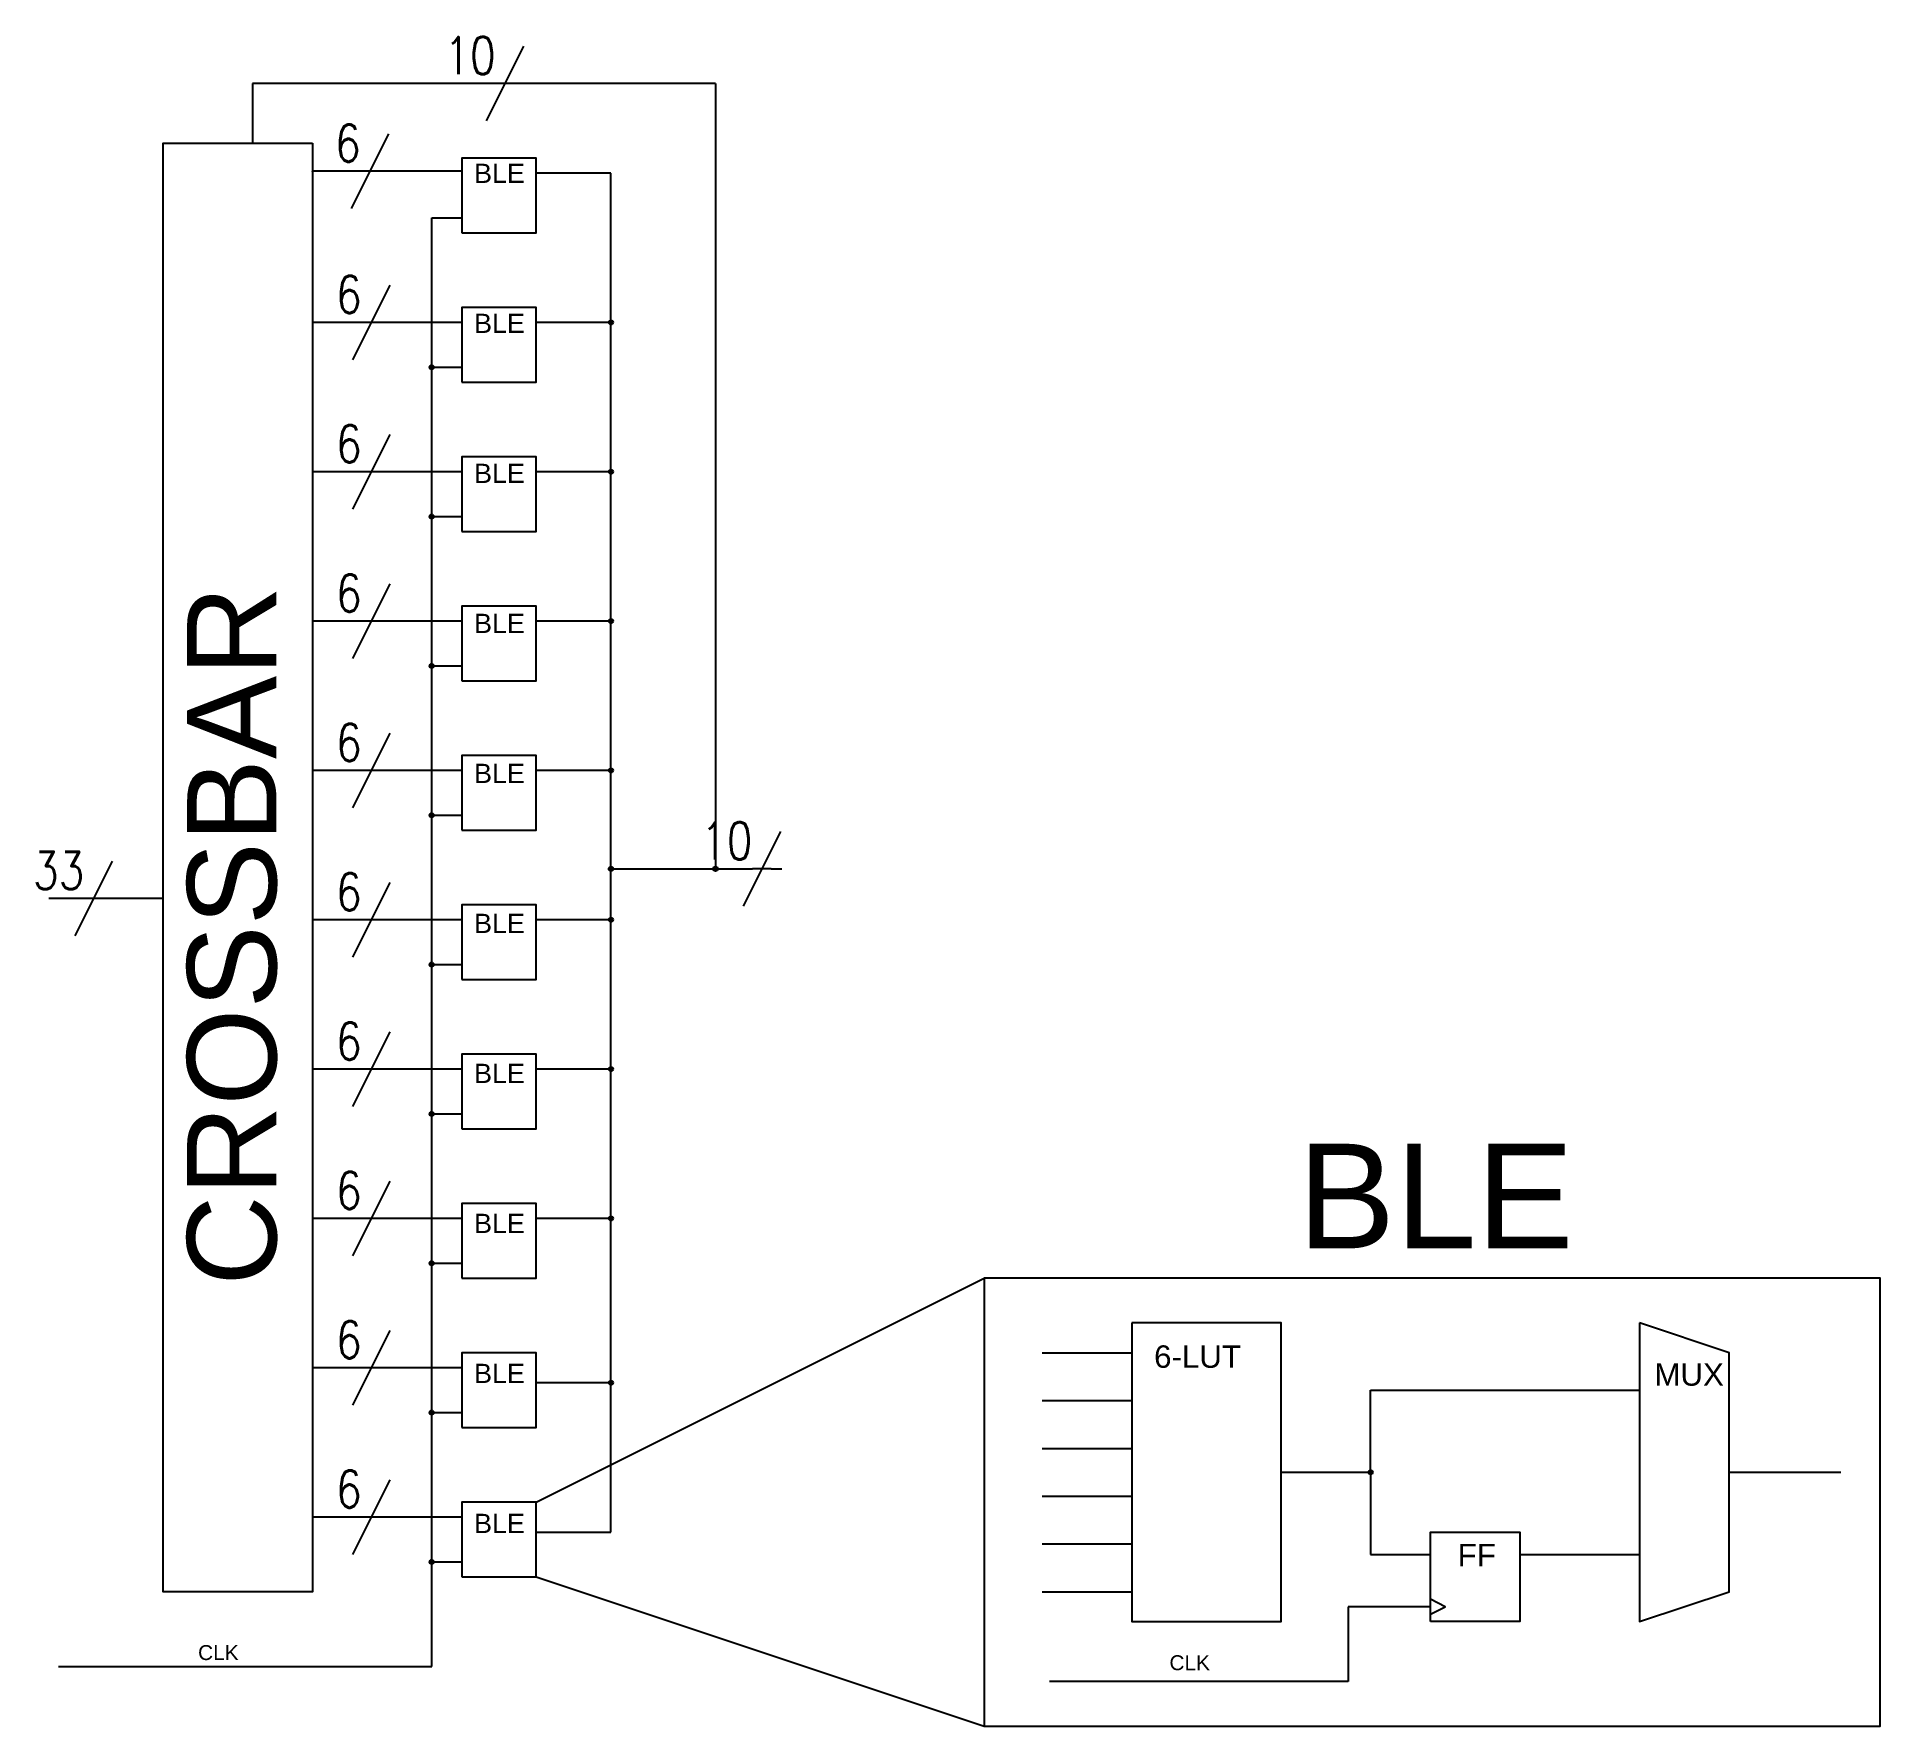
# Model space of a CAD drawing. Header units: inches. Extents: x 96 to 713, y 98 to 663.
import ezdxf
from ezdxf.enums import TextEntityAlignment as Align

# ---------------------------------------------------------------- set-up
doc = ezdxf.new("R2010")
doc.units = ezdxf.units.IN
doc.header["$MEASUREMENT"] = 0
for name, color, linetype in [('SYMS', 7, 'Continuous'), ('TAGS', 150, 'Continuous'), ('WIRES', 7, 'Continuous')]:
    doc.layers.add(name, color=color, linetype=linetype)
doc.styles.get("Standard").update_dxf_attribs({"font": 'arial.ttf'})
doc.styles.add('WD', font='romans.shx')

# ---------------------------------------------------------------- blocks, each defined once
blk = doc.blocks.new('WDDOT')
for radius in [0.72, 0.449, 0.223]:
    blk.add_circle((0, 0), radius)
blk = doc.blocks.new('*U64')
blk.add_text('BLE', height=6.436).set_placement((-8.5, -3.22))
blk = doc.blocks.new('*U65')
at = {"color": 0, "linetype": 'ByBlock', "lineweight": -2, "transparency": 16777216}
for p in [(0, 0), (0, -50.23), (0, -100.46), (0, -150.69), (0, -200.92), (0, -251.14), (0, -301.37), (0, -351.6), (0, -401.83), (0, -452.06)]:
    blk.add_blockref('*U64', p, dxfattribs=at)
blk = doc.blocks.new('HW01')
for p, q in [((0.0625, 0.125), (-0.0625, -0.125)), ((0.0312, 0), (-0.0312, 0))]:
    blk.add_line(p, q)
at = {"style": 'WD', "width": 0.7, "flags": 1}
for tag, p in [('INST', (0, 0.3571)), ('LOC', (0, 0.1875)), ('XREF', (0, -0.3)), ('DESC1', (0, -0.4563)), ('DESC2', (0, -0.6125))]:
    blk.add_attdef(tag, text='', height=0.125, dxfattribs=at).set_placement(p, align=Align.CENTER)
at = {"style": 'WD', "width": 0.8}
blk.add_attdef('TAG1', text='', height=0.125, dxfattribs=at).set_placement((-0.0312, 0.0312), align=Align.RIGHT)
at = {"style": 'WD'}
for tag, p in [('X2LINK', (0, 0.125)), ('X8LINK', (0, -0.125))]:
    blk.add_attdef(tag, p, '', height=0.01, dxfattribs=at)
at = {"style": 'WD', "flags": 9}
blk.add_attdef('FAMILY', text='', height=0.01, dxfattribs=at).set_placement((0.0234, 0.1181), align=Align.CENTER)
at = {"style": 'WD', "width": 0.8}
blk.add_attdef('RATING1', (0.0938, 0.0312), '', height=0.125, dxfattribs=at)
at = {"style": 'WD', "flags": 1}
for tag, p in [('X4TERM01', (-0.0312, 0)), ('X1TERM01', (0.0312, 0))]:
    blk.add_attdef(tag, p, '', height=0.0125, dxfattribs=at)
at = {"linetype": 'Continuous', "style": 'WD', "flags": 9}
blk.add_attdef('ASSYCODE', text='', height=0.01, dxfattribs=at).set_placement((0.0286, 0.042), align=Align.CENTER)
at = {"style": 'WD', "width": 0.8, "flags": 1}
blk.add_attdef('MFG', text='', height=0.0938, dxfattribs=at).set_placement((-0.125, -0.0312), align=Align.TOP_RIGHT)
blk.add_attdef('CAT', text='', height=0.0938, dxfattribs=at).set_placement((0.0312, -0.0312), align=Align.TOP_LEFT)
blk = doc.blocks.new('*U67')
at = {"layer": 'SYMS'}
ref = blk.add_blockref('HW01', (1.53, -1.56), dxfattribs=dict(at, xscale=100, yscale=100, zscale=100))
ref.add_attrib('TAG1', '6', dxfattribs={"layer": 'TAGS', "height": 12.5, "style": 'WD', "width": 0.8}).set_placement((-1.59, 1.56), align=Align.RIGHT)
blk = doc.blocks.new('*U68')
at = {"color": 0, "linetype": 'ByBlock', "lineweight": -2, "transparency": 16777216}
for p in [(0, 400), (0, 350), (0, 300), (0, 250), (0, 200), (0, 150), (0, 100), (0, 50), (0, 0)]:
    blk.add_blockref('*U67', p, dxfattribs=at)
blk = doc.blocks.new('*U73')
at = {"layer": 'SYMS'}
ref = blk.add_blockref('HW01', (1.53, -1.56), dxfattribs=dict(at, xscale=100, yscale=100, zscale=100))
ref.add_attrib('TAG1', '6', dxfattribs={"layer": 'TAGS', "height": 12.5, "style": 'WD', "width": 0.8}).set_placement((-1.59, 1.56), align=Align.RIGHT)
blk = doc.blocks.new('*U75')
at = {"color": 0, "linetype": 'ByBlock', "lineweight": -2, "transparency": 16777216}
blk.add_blockref('*U73', (0, 0), dxfattribs=at)

msp = doc.modelspace()

# ---------------------------------------------------------------- linework, layer by layer
for p, q in [((263.27, 172.87), (413.27, 247.87)), ((263.27, 147.87), (413.27, 97.87))]:
    msp.add_line(p, q)
for points in [[(188.27, 627.87), (188.27, 142.87), (138.27, 142.87), (138.27, 627.87), (188.27, 627.87)], [(238.27, 597.87), (263.27, 597.87), (263.27, 622.87), (238.27, 622.87), (238.27, 597.87)], [(238.27, 547.87), (263.27, 547.87), (263.27, 572.87), (238.27, 572.87), (238.27, 547.87)], [(238.27, 497.87), (263.27, 497.87), (263.27, 522.87), (238.27, 522.87), (238.27, 497.87)], [(238.27, 447.87), (263.27, 447.87), (263.27, 472.87), (238.27, 472.87), (238.27, 447.87)], [(238.27, 397.87), (263.27, 397.87), (263.27, 422.87), (238.27, 422.87), (238.27, 397.87)], [(238.27, 347.87), (263.27, 347.87), (263.27, 372.87), (238.27, 372.87), (238.27, 347.87)], [(238.27, 297.87), (263.27, 297.87), (263.27, 322.87), (238.27, 322.87), (238.27, 297.87)], [(238.27, 247.87), (263.27, 247.87), (263.27, 272.87), (238.27, 272.87), (238.27, 247.87)], [(413.27, 97.87), (713.27, 97.87), (713.27, 247.87), (413.27, 247.87), (413.27, 97.87)], [(238.27, 197.87), (263.27, 197.87), (263.27, 222.87), (238.27, 222.87), (238.27, 197.87)], [(238.27, 147.87), (263.27, 147.87), (263.27, 172.87), (238.27, 172.87), (238.27, 147.87)]]:
    msp.add_lwpolyline(points)
at = {"layer": 'SYMS'}
for points in [[(462.66, 232.86), (462.66, 132.86), (512.66, 132.86), (512.66, 232.86), (462.66, 232.86)], [(632.66, 232.86), (632.66, 132.86), (662.66, 142.86), (662.66, 222.86), (632.66, 232.86)], [(562.66, 132.86), (562.66, 162.86), (592.66, 162.86), (592.66, 132.86), (562.66, 132.86)], [(562.66, 135.36), (567.66, 137.86), (562.66, 140.36)]]:
    msp.add_lwpolyline(points, dxfattribs=at)
at = {"layer": 'WIRES'}
for p, q in [((323.27, 647.87), (168.27, 647.87)), ((168.27, 647.87), (168.27, 627.87)), ((323.27, 647.87), (323.27, 384.92)), ((238.27, 618.5), (188.19, 618.5)), ((188.19, 618.5), (188.19, 618.37)), ((288.27, 617.87), (263.27, 617.87)), ((288.27, 567.87), (288.27, 617.87)), ((228.27, 602.87), (238.27, 602.87)), ((228.27, 567.92), (228.27, 602.87)), ((238.27, 567.87), (188.27, 567.87)), ((288.27, 567.87), (263.27, 567.87)), ((288.27, 517.87), (288.27, 567.87)), ((228.27, 552.87), (228.27, 567.82)), ((228.27, 517.92), (228.27, 552.87)), ((228.27, 552.87), (238.27, 552.87)), ((238.27, 517.87), (188.27, 517.87)), ((228.27, 502.87), (228.27, 517.82)), ((288.27, 517.87), (263.27, 517.87)), ((288.27, 467.87), (288.27, 517.87)), ((228.27, 467.92), (228.27, 502.87)), ((228.27, 502.87), (238.27, 502.87)), ((238.27, 467.87), (188.27, 467.87)), ((228.27, 452.87), (228.27, 467.82)), ((288.27, 467.87), (263.27, 467.87)), ((288.27, 417.87), (288.27, 467.87)), ((228.27, 417.92), (228.27, 452.87)), ((228.27, 452.87), (238.27, 452.87)), ((238.27, 417.87), (188.27, 417.87)), ((228.27, 402.87), (228.27, 417.82)), ((288.27, 417.87), (263.27, 417.87)), ((288.27, 367.87), (288.27, 417.87)), ((228.27, 367.92), (228.27, 402.87)), ((228.27, 402.87), (238.27, 402.87)), ((288.27, 384.92), (335.64, 384.92)), ((341.89, 384.92), (345.51, 384.92)), ((111.88, 375), (100, 375)), ((138.27, 375), (118.12, 375)), ((238.27, 367.87), (188.27, 367.87)), ((228.27, 352.87), (228.27, 367.82)), ((288.27, 367.87), (263.27, 367.87)), ((288.27, 317.87), (288.27, 367.87)), ((228.27, 317.92), (228.27, 352.87)), ((228.27, 352.87), (238.27, 352.87)), ((238.27, 317.87), (188.27, 317.87)), ((228.27, 302.87), (228.27, 317.82)), ((288.27, 317.87), (263.27, 317.87)), ((288.27, 267.87), (288.27, 317.87)), ((228.27, 267.92), (228.27, 302.87)), ((228.27, 302.87), (238.27, 302.87)), ((238.27, 267.87), (188.27, 267.87)), ((228.27, 252.87), (228.27, 267.82)), ((288.27, 267.87), (263.27, 267.87)), ((288.27, 212.87), (288.27, 267.87)), ((228.27, 217.92), (228.27, 252.87)), ((228.27, 252.87), (238.27, 252.87)), ((432.66, 222.86), (462.66, 222.86)), ((238.27, 217.87), (188.27, 217.87)), ((228.27, 202.87), (228.27, 217.82)), ((288.27, 212.87), (263.27, 212.87)), ((288.27, 162.87), (288.27, 212.87)), ((542.66, 182.86), (542.66, 210.36)), ((542.66, 210.36), (632.66, 210.36)), ((432.66, 206.86), (462.66, 206.86)), ((228.27, 167.92), (228.27, 202.87)), ((228.27, 202.87), (238.27, 202.87)), ((432.66, 190.86), (462.66, 190.86)), ((512.66, 182.86), (542.66, 182.86)), ((542.66, 182.86), (542.66, 155.36)), ((662.66, 182.86), (700.16, 182.86)), ((432.66, 174.86), (462.66, 174.86)), ((238.27, 167.87), (188.27, 167.87)), ((228.27, 152.87), (228.27, 167.82)), ((188.28, 162.87), (188.28, 162.78)), ((263.27, 162.87), (288.27, 162.87)), ((432.66, 158.86), (462.66, 158.86)), ((542.66, 155.36), (562.66, 155.36)), ((592.66, 155.36), (632.66, 155.36)), ((228.27, 117.87), (228.27, 152.87)), ((228.27, 152.87), (238.27, 152.87)), ((432.66, 142.86), (462.66, 142.86)), ((562.66, 137.86), (535.16, 137.86)), ((535.16, 137.86), (535.16, 112.86)), ((103.27, 117.87), (228.27, 117.87)), ((535.16, 112.86), (435.16, 112.86))]:
    msp.add_line(p, q, dxfattribs=at)
for centre in [(228.27, 567.87), (228.27, 517.87), (228.27, 467.87), (228.27, 417.87), (228.27, 367.87), (228.27, 317.87), (228.27, 267.87), (228.27, 217.87), (228.27, 167.87)]:
    msp.add_arc(centre, 0.05, 90, 270, dxfattribs=at)

# ---------------------------------------------------------------- block references
for name, p in [('*U75', (206.04, 620.07)), ('*U65', (250.94, 617.81)), ('*U68', (206.39, 169.43))]:
    msp.add_blockref(name, p)
at = {"layer": 'SYMS'}
ref = msp.add_blockref('HW01', (252.74, 647.87), dxfattribs=dict(at, xscale=100, yscale=100, zscale=100))
ref.add_attrib('TAG1', '10', dxfattribs={"layer": 'TAGS', "height": 12.5, "style": 'WD', "width": 0.8}).set_placement((249.62, 651), align=Align.RIGHT)
for p in [(288.27, 567.87), (288.27, 567.87), (288.27, 567.87), (228.27, 552.87), (228.27, 552.87), (228.27, 552.87), (288.27, 517.87), (288.27, 517.87), (288.27, 517.87), (228.27, 502.87), (288.27, 467.87), (288.27, 467.87), (288.27, 467.87), (228.27, 452.87), (288.27, 417.87), (288.27, 417.87), (288.27, 417.87), (228.27, 402.87), (288.27, 384.92), (323.27, 384.92), (288.27, 367.87), (288.27, 367.87), (288.27, 367.87), (228.27, 352.87), (288.27, 317.87), (288.27, 317.87), (288.27, 317.87), (228.27, 302.87), (288.27, 267.87), (288.27, 267.87), (288.27, 267.87), (228.27, 252.87), (288.27, 212.87), (288.27, 212.87), (288.27, 212.87), (228.27, 202.87), (228.27, 202.87), (542.66, 182.86), (228.27, 152.87), (228.27, 152.87)]:
    msp.add_blockref('WDDOT', p, dxfattribs=at)
ref = msp.add_blockref('HW01', (338.77, 384.92), dxfattribs=dict(at, xscale=100, yscale=100, zscale=100))
ref.add_attrib('TAG1', '10', dxfattribs={"layer": 'TAGS', "height": 12.5, "style": 'WD', "width": 0.8}).set_placement((335.64, 388.05), align=Align.RIGHT)
ref = msp.add_blockref('HW01', (115, 375), dxfattribs=dict(at, xscale=100, yscale=100, zscale=100))
ref.add_attrib('TAG1', '33', dxfattribs={"layer": 'TAGS', "height": 12.5, "style": 'WD', "width": 0.8}).set_placement((111.88, 378.12), align=Align.RIGHT)

# ---------------------------------------------------------------- texts
msp.add_text('CROSSBAR', height=29.895, rotation=90).set_placement((176.22, 245.35))
for s, height, p in [('BLE', 35, (518.27, 257.87)), ('6-LUT', 7.5, (470.14, 217.86)), ('MUX', 7.5, (637.66, 211.86)), ('FF', 7.5, (571.79, 151.35)), ('CLK', 5, (150, 120)), ('CLK', 5, (475.27, 116.61))]:
    msp.add_text(s, height=height).set_placement(p)

doc.saveas('drawing.dxf')
